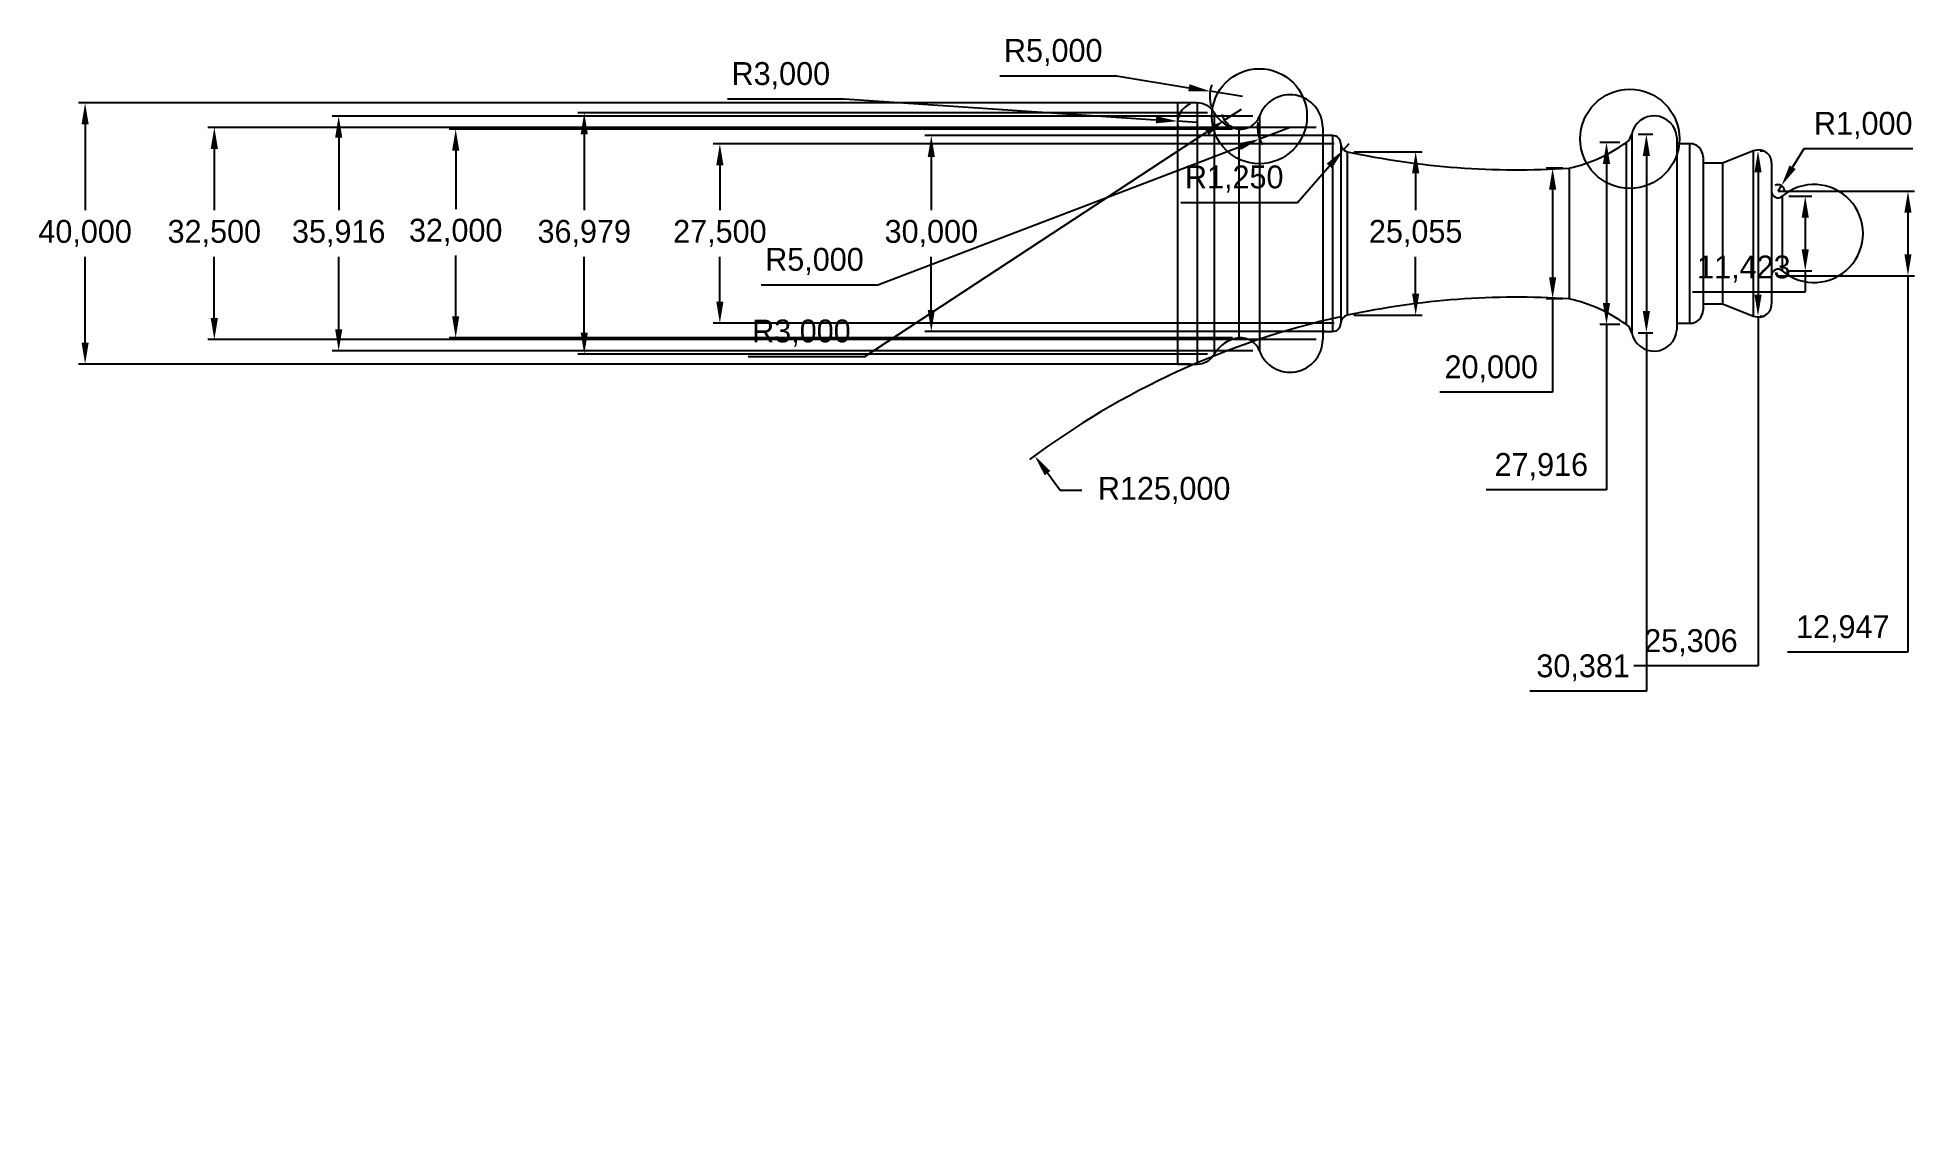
# Model space of a CAD drawing. Header units: millimetres. Extents: x -280 to 8, y -135 to 30.
import ezdxf

# ---------------------------------------------------------------- set-up
doc = ezdxf.new("R2010")
doc.units = ezdxf.units.MM
doc.layers.add('圖層1', color=1, linetype='Continuous')
doc.dimstyles.new('ISO-25', dxfattribs={"dimtxt": 2.5, "dimasz": 2.5, "dimexe": 1.25, "dimexo": 0.625, "dimtad": 1, "dimtxsty": 'Standard', "dimcen": 2.5, "dimadec": 0, "dimazin": 0, "dimtfac": 1, "dimtmove": 0, "dimatfit": 3, "dimfxl": 1, "dimarcsym": 0})

# ---------------------------------------------------------------- blocks, each defined once
blk = doc.blocks.new('*D3')
at = {"color": 0, "lineweight": -2, "transparency": 16777216}
for p, q in [((-9.08, 12.98), (-10.79, 10.16)), ((7.61, 12.98), (-9.08, 12.98)), ((-13.01, 6.47), (-12.49, 7.33))]:
    blk.add_line(p, q, dxfattribs=at)
blk.add_arc((-13.01, 6.47), 1, 7.6937, 116.1831, dxfattribs=at)
at = {"color": 0, "transparency": 16777216}
blk.add_solid([(-11.26, 10.44), (-10.31, 9.87), (-12.49, 7.33)], dxfattribs=at)
at = {"color": 0, "transparency": 16777216, "insert": (0.03, 16.55), "char_height": 3.5, "attachment_point": 5}
blk.add_mtext('R1,000', dxfattribs=at)
blk = doc.blocks.new('*D15')
at = {"color": 0, "lineweight": -2, "transparency": 16777216}
for p, q in [((-46, 10), (-48.54, 10)), ((-47.54, 6.7), (-47.54, -6.7)), ((-46, -10), (-48.54, -10)), ((-47.54, -10), (-47.54, -24.31)), ((-47.54, -24.31), (-64.81, -24.31))]:
    blk.add_line(p, q, dxfattribs=at)
at = {"color": 0, "transparency": 16777216}
for points in [[(-48.09, 6.7), (-46.99, 6.7), (-47.54, 10)], [(-48.09, -6.7), (-46.99, -6.7), (-47.54, -10)]]:
    blk.add_solid(points, dxfattribs=at)
at = {"color": 0, "transparency": 16777216, "insert": (-56.94, -20.74), "char_height": 3.5, "attachment_point": 5}
blk.add_mtext('20,000', dxfattribs=at)
blk = doc.blocks.new('*D16')
at = {"color": 0, "lineweight": -2, "transparency": 16777216}
for p, q in [((-37.23, 13.96), (-40.29, 13.96)), ((-39.29, 10.66), (-39.29, -10.66)), ((-37.23, -13.96), (-40.29, -13.96)), ((-39.29, -13.96), (-39.29, -39.27)), ((-39.29, -39.27), (-57.73, -39.27))]:
    blk.add_line(p, q, dxfattribs=at)
at = {"color": 0, "transparency": 16777216}
for points in [[(-39.84, 10.66), (-38.74, 10.66), (-39.29, 13.96)], [(-39.84, -10.66), (-38.74, -10.66), (-39.29, -13.96)]]:
    blk.add_solid(points, dxfattribs=at)
at = {"color": 0, "transparency": 16777216, "insert": (-49.27, -35.7), "char_height": 3.5, "attachment_point": 5}
blk.add_mtext('27,916', dxfattribs=at)
blk = doc.blocks.new('*D17')
at = {"color": 0, "lineweight": -2, "transparency": 16777216}
for p, q in [((-34.43, 15.19), (-32.18, 15.19)), ((-33.18, 11.89), (-33.18, -11.89)), ((-34.43, -15.19), (-32.18, -15.19)), ((-33.18, -15.19), (-33.18, -70.1)), ((-33.18, -70.1), (-51.04, -70.1))]:
    blk.add_line(p, q, dxfattribs=at)
at = {"color": 0, "transparency": 16777216}
for points in [[(-33.73, 11.89), (-32.63, 11.89), (-33.18, 15.19)], [(-33.73, -11.89), (-32.63, -11.89), (-33.18, -15.19)]]:
    blk.add_solid(points, dxfattribs=at)
at = {"color": 0, "transparency": 16777216, "insert": (-42.87, -66.53), "char_height": 3.5, "attachment_point": 5}
blk.add_mtext('30,381', dxfattribs=at)
blk = doc.blocks.new('*D18')
at = {"color": 0, "lineweight": -2, "transparency": 16777216}
for p, q in [((-15.75, 12.65), (-15.08, 12.65)), ((-16.08, 9.35), (-16.08, -9.35)), ((-16.08, -12.65), (-16.08, -66.23)), ((-15.75, -12.65), (-15.08, -12.65)), ((-16.08, -66.23), (-35.11, -66.23))]:
    blk.add_line(p, q, dxfattribs=at)
at = {"color": 0, "transparency": 16777216}
for points in [[(-16.63, 9.35), (-15.53, 9.35), (-16.08, 12.65)], [(-16.63, -9.35), (-15.53, -9.35), (-16.08, -12.65)]]:
    blk.add_solid(points, dxfattribs=at)
at = {"color": 0, "transparency": 16777216, "insert": (-26.36, -62.67), "char_height": 3.5, "attachment_point": 5}
blk.add_mtext('25,306', dxfattribs=at)
blk = doc.blocks.new('*D20')
at = {"color": 0, "lineweight": -2, "transparency": 16777216}
for p, q in [((-13.01, 6.47), (7.88, 6.47)), ((6.88, 3.17), (6.88, -3.17)), ((-13.01, -6.47), (7.88, -6.47)), ((6.88, -6.47), (6.88, -64.11)), ((6.88, -64.11), (-11.56, -64.11))]:
    blk.add_line(p, q, dxfattribs=at)
at = {"color": 0, "transparency": 16777216}
for points in [[(6.33, 3.17), (7.43, 3.17), (6.88, 6.47)], [(6.33, -3.17), (7.43, -3.17), (6.88, -6.47)]]:
    blk.add_solid(points, dxfattribs=at)
at = {"color": 0, "transparency": 16777216, "insert": (-3.1, -60.54), "char_height": 3.5, "attachment_point": 5}
blk.add_mtext('12,947', dxfattribs=at)
blk = doc.blocks.new('*D25')
at = {"color": 0, "lineweight": -2, "transparency": 16777216}
for p, q in [((-78.01, 12.53), (-67.52, 12.53)), ((-68.52, 9.23), (-68.52, 3.57)), ((-68.52, -9.23), (-68.52, -3.57)), ((-78.01, -12.53), (-67.52, -12.53))]:
    blk.add_line(p, q, dxfattribs=at)
at = {"color": 0, "transparency": 16777216}
for points in [[(-69.07, 9.23), (-67.97, 9.23), (-68.52, 12.53)], [(-69.07, -9.23), (-67.97, -9.23), (-68.52, -12.53)]]:
    blk.add_solid(points, dxfattribs=at)
at = {"color": 0, "transparency": 16777216, "insert": (-68.52, 0), "char_height": 3.5, "attachment_point": 5}
blk.add_mtext('25,055', dxfattribs=at)
blk = doc.blocks.new('*D26')
at = {"color": 0, "lineweight": -2, "transparency": 16777216}
for p, q in [((-81, 13.75), (-176.09, 13.75)), ((-175.09, 10.45), (-175.09, 3.57)), ((-175.09, -10.45), (-175.09, -3.57)), ((-81, -13.75), (-176.09, -13.75))]:
    blk.add_line(p, q, dxfattribs=at)
at = {"color": 0, "transparency": 16777216}
for points in [[(-175.64, 10.45), (-174.54, 10.45), (-175.09, 13.75)], [(-175.64, -10.45), (-174.54, -10.45), (-175.09, -13.75)]]:
    blk.add_solid(points, dxfattribs=at)
at = {"color": 0, "transparency": 16777216, "insert": (-175.09, 0), "char_height": 3.5, "attachment_point": 5}
blk.add_mtext('27,500', dxfattribs=at)
blk = doc.blocks.new('*D30')
at = {"color": 0, "lineweight": -2, "transparency": 16777216}
for p, q in [((-87.75, 16.25), (-92.42, 14.47)), ((-150.91, -7.84), (-95.51, 13.29)), ((-168.76, -7.84), (-150.91, -7.84))]:
    blk.add_line(p, q, dxfattribs=at)
blk.add_arc((-87.75, 16.25), 5, 171.4841, 212.3399, dxfattribs=at)
at = {"color": 0, "transparency": 16777216}
blk.add_solid([(-95.7, 13.81), (-95.31, 12.78), (-92.42, 14.47)], dxfattribs=at)
at = {"color": 0, "transparency": 16777216, "insert": (-160.6, -4.28), "char_height": 3.5, "attachment_point": 5}
blk.add_mtext('R5,000', dxfattribs=at)
blk = doc.blocks.new('*D31')
at = {"color": 0, "lineweight": -2, "transparency": 16777216}
for p, q in [((-95.27, 18.98), (-97.78, 17.34)), ((-152.91, -18.82), (-100.54, 15.53)), ((-170.76, -18.82), (-152.91, -18.82))]:
    blk.add_line(p, q, dxfattribs=at)
blk.add_arc((-95.27, 18.98), 3, 194.1582, 244.7784, dxfattribs=at)
at = {"color": 0, "transparency": 16777216}
blk.add_solid([(-100.84, 15.99), (-100.24, 15.07), (-97.78, 17.34)], dxfattribs=at)
at = {"color": 0, "transparency": 16777216, "insert": (-162.6, -15.25), "char_height": 3.5, "attachment_point": 5}
blk.add_mtext('R3,000', dxfattribs=at)
blk = doc.blocks.new('*D32')
at = {"color": 0, "lineweight": -2, "transparency": 16777216}
for p, q in [((-132.2, 24.15), (-114.34, 24.15)), ((-114.34, 24.15), (-103.25, 22.32)), ((-95.06, 20.97), (-99.99, 21.78))]:
    blk.add_line(p, q, dxfattribs=at)
blk.add_arc((-95.06, 20.97), 5, 159.1958, 198.3052, dxfattribs=at)
at = {"color": 0, "transparency": 16777216}
blk.add_solid([(-103.16, 22.86), (-103.34, 21.78), (-99.99, 21.78)], dxfattribs=at)
at = {"color": 0, "transparency": 16777216, "insert": (-124.03, 27.71), "char_height": 3.5, "attachment_point": 5}
blk.add_mtext('R5,000', dxfattribs=at)
blk = doc.blocks.new('*D33')
at = {"color": 0, "lineweight": -2, "transparency": 16777216}
for p, q in [((-173.92, 20.61), (-156.06, 20.61)), ((-156.06, 20.61), (-108.29, 17.42)), ((-102, 17), (-104.99, 17.2))]:
    blk.add_line(p, q, dxfattribs=at)
blk.add_arc((-102, 17), 3, 109.0986, 195.28, dxfattribs=at)
at = {"color": 0, "transparency": 16777216}
blk.add_solid([(-108.25, 17.97), (-108.32, 16.87), (-104.99, 17.2)], dxfattribs=at)
at = {"color": 0, "transparency": 16777216, "insert": (-165.75, 24.17), "char_height": 3.5, "attachment_point": 5}
blk.add_mtext('R3,000', dxfattribs=at)
blk = doc.blocks.new('*D37')
at = {"color": 0, "lineweight": -2, "transparency": 16777216}
for p, q in [((-83.75, 16.25), (-253.52, 16.25)), ((-252.52, 12.95), (-252.52, 3.57)), ((-252.52, -12.95), (-252.52, -3.57)), ((-83.75, -16.25), (-253.52, -16.25))]:
    blk.add_line(p, q, dxfattribs=at)
at = {"color": 0, "transparency": 16777216}
for points in [[(-253.07, 12.95), (-251.97, 12.95), (-252.52, 16.25)], [(-253.07, -12.95), (-251.97, -12.95), (-252.52, -16.25)]]:
    blk.add_solid(points, dxfattribs=at)
at = {"color": 0, "transparency": 16777216, "insert": (-252.52, 0), "char_height": 3.5, "attachment_point": 5}
blk.add_mtext('32,500', dxfattribs=at)
blk = doc.blocks.new('*D38')
at = {"color": 0, "lineweight": -2, "transparency": 16777216}
for p, q in [((-93.45, 17.96), (-234.47, 17.96)), ((-233.47, 14.66), (-233.47, 3.57)), ((-233.47, -14.66), (-233.47, -3.57)), ((-93.45, -17.96), (-234.47, -17.96))]:
    blk.add_line(p, q, dxfattribs=at)
at = {"color": 0, "transparency": 16777216}
for points in [[(-234.02, 14.66), (-232.92, 14.66), (-233.47, 17.96)], [(-234.02, -14.66), (-232.92, -14.66), (-233.47, -17.96)]]:
    blk.add_solid(points, dxfattribs=at)
at = {"color": 0, "transparency": 16777216, "insert": (-233.47, 0), "char_height": 3.5, "attachment_point": 5}
blk.add_mtext('35,916', dxfattribs=at)
blk = doc.blocks.new('*D39')
at = {"color": 0, "lineweight": -2, "transparency": 16777216}
for p, q in [((-96.59, 16), (-216.55, 16)), ((-215.55, 12.7), (-215.55, 3.74)), ((-215.55, -12.7), (-215.55, -3.39)), ((-96.59, -16), (-216.55, -16))]:
    blk.add_line(p, q, dxfattribs=at)
at = {"color": 0, "transparency": 16777216}
for points in [[(-216.1, 12.7), (-215, 12.7), (-215.55, 16)], [(-216.1, -12.7), (-215, -12.7), (-215.55, -16)]]:
    blk.add_solid(points, dxfattribs=at)
at = {"color": 0, "transparency": 16777216, "insert": (-215.55, 0.18), "char_height": 3.5, "attachment_point": 5}
blk.add_mtext('32,000', dxfattribs=at)
blk = doc.blocks.new('*D40')
at = {"color": 0, "lineweight": -2, "transparency": 16777216}
for p, q in [((-100.4, 18.49), (-196.86, 18.49)), ((-195.86, 15.19), (-195.86, 3.57)), ((-195.86, -15.19), (-195.86, -3.57)), ((-100.4, -18.49), (-196.86, -18.49))]:
    blk.add_line(p, q, dxfattribs=at)
at = {"color": 0, "transparency": 16777216}
for points in [[(-196.41, 15.19), (-195.31, 15.19), (-195.86, 18.49)], [(-196.41, -15.19), (-195.31, -15.19), (-195.86, -18.49)]]:
    blk.add_solid(points, dxfattribs=at)
at = {"color": 0, "transparency": 16777216, "insert": (-195.86, 0), "char_height": 3.5, "attachment_point": 5}
blk.add_mtext('36,979', dxfattribs=at)
blk = doc.blocks.new('*D41')
at = {"color": 0, "lineweight": -2, "transparency": 16777216}
for p, q in [((-103, 20), (-273.31, 20)), ((-272.31, 16.7), (-272.31, 3.57)), ((-272.31, -16.7), (-272.31, -3.57)), ((-103, -20), (-273.31, -20))]:
    blk.add_line(p, q, dxfattribs=at)
at = {"color": 0, "transparency": 16777216}
for points in [[(-272.86, 16.7), (-271.76, 16.7), (-272.31, 20)], [(-272.86, -16.7), (-271.76, -16.7), (-272.31, -20)]]:
    blk.add_solid(points, dxfattribs=at)
at = {"color": 0, "transparency": 16777216, "insert": (-272.31, 0), "char_height": 3.5, "attachment_point": 5}
blk.add_mtext('40,000', dxfattribs=at)
blk = doc.blocks.new('*D42')
at = {"color": 0, "lineweight": -2, "transparency": 16777216}
for p, q in [((-11.36, 5.71), (-7.85, 5.71)), ((-8.85, 2.41), (-8.85, -2.41)), ((-11.36, -5.71), (-7.85, -5.71)), ((-8.85, -5.71), (-8.85, -9.01)), ((-8.85, -9.01), (-26.12, -9.01))]:
    blk.add_line(p, q, dxfattribs=at)
at = {"color": 0, "transparency": 16777216}
for points in [[(-9.4, 2.41), (-8.3, 2.41), (-8.85, 5.71)], [(-9.4, -2.41), (-8.3, -2.41), (-8.85, -5.71)]]:
    blk.add_solid(points, dxfattribs=at)
at = {"color": 0, "transparency": 16777216, "insert": (-18.25, -5.45), "char_height": 3.5, "attachment_point": 5}
blk.add_mtext('11,423', dxfattribs=at)
blk = doc.blocks.new('*D49')
at = {"color": 0, "lineweight": -2, "transparency": 16777216}
for p, q in [((-82.25, 15), (-143.7, 15)), ((-142.7, 11.7), (-142.7, 3.57)), ((-142.7, -11.7), (-142.7, -3.57)), ((-82.25, -15), (-143.7, -15))]:
    blk.add_line(p, q, dxfattribs=at)
at = {"color": 0, "transparency": 16777216}
for points in [[(-143.26, 11.7), (-142.15, 11.7), (-142.7, 15)], [(-143.26, -11.7), (-142.15, -11.7), (-142.7, -15)]]:
    blk.add_solid(points, dxfattribs=at)
at = {"color": 0, "transparency": 16777216, "insert": (-142.7, 0), "char_height": 3.5, "attachment_point": 5}
blk.add_mtext('30,000', dxfattribs=at)
blk = doc.blocks.new('*D53')
at = {"color": 0, "lineweight": -2, "transparency": 16777216}
for p, q in [((-122.95, -39.36), (-124.91, -36.7)), ((-119.65, -39.36), (-122.95, -39.36))]:
    blk.add_line(p, q, dxfattribs=at)
blk.add_arc((-52.83, -134.75), 125, 102.5496, 126.7788, dxfattribs=at)
at = {"color": 0, "transparency": 16777216}
blk.add_solid([(-124.47, -36.37), (-125.35, -37.03), (-126.87, -34.04)], dxfattribs=at)
at = {"color": 0, "transparency": 16777216, "insert": (-107.04, -39.36), "char_height": 3.5, "attachment_point": 5}
blk.add_mtext('R125,000', dxfattribs=at)
blk = doc.blocks.new('*D56')
at = {"color": 0, "lineweight": -2, "transparency": 16777216}
for p, q in [((-78.75, 13.75), (-79.57, 12.81)), ((-86.62, 4.77), (-81.75, 10.33)), ((-104.47, 4.77), (-86.62, 4.77))]:
    blk.add_line(p, q, dxfattribs=at)
at = {"color": 0, "transparency": 16777216}
blk.add_solid([(-82.16, 10.69), (-81.34, 9.96), (-79.57, 12.81)], dxfattribs=at)
at = {"color": 0, "transparency": 16777216, "insert": (-96.31, 8.34), "char_height": 3.5, "attachment_point": 5}
blk.add_mtext('R1,250', dxfattribs=at)

msp = doc.modelspace()

# ---------------------------------------------------------------- linework, layer by layer
at = {"color": 7, "linetype": 'Continuous', "lineweight": 25}
for p, q in [((-102, 20), (-105, 20)), ((-105, 20), (-105, -20)), ((-82.75, 16.25), (-82.75, -16.25)), ((-81.25, 15), (-82.75, 15)), ((-28.5088, 14.75), (-28.5088, -14.75)), ((-80, 13.75), (-80, -13.75)), ((-26.5088, 13.75), (-28.5088, 13.75)), ((-24.5088, 11.75), (-24.5088, -11.75)), ((-16.7516, 12.6529), (-21.5088, 10.75)), ((-45, 10), (-45, -10)), ((-21.5088, 10.75), (-24.5088, 10.75)), ((-21.5088, 10.75), (-21.5088, -10.75)), ((-14.0088, 10.7959), (-14.0088, -10.7959)), ((-24.5088, -10.75), (-21.5088, -10.75)), ((-21.5088, -10.75), (-16.7516, -12.6529)), ((-28.5088, -13.75), (-26.5088, -13.75)), ((-82.75, -15), (-81.25, -15)), ((-105, -20), (-102, -20))]:
    msp.add_line(p, q, dxfattribs=at)
at = {"color": 8, "linetype": 'Continuous', "lineweight": 25}
for p, q in [((-102, 20), (-102, -20)), ((-99.3958, 18.4893), (-99.3958, -18.4893)), ((-92.4492, 17.9581), (-92.4492, -17.9581)), ((-95.5887, 16), (-95.5887, -16)), ((-81.25, 15), (-81.25, -15)), ((-35.4317, 15.1905), (-35.4317, -15.1905)), ((-79.0118, 12.5277), (-79.0118, -12.5277)), ((-36.228, -13.9579), (-36.228, 13.9579)), ((-26.5088, -13.75), (-26.5088, 13.75)), ((-16.7516, -12.6529), (-16.7516, 12.6529)), ((-12.3607, 5.7117), (-12.3607, -5.7117))]:
    msp.add_line(p, q, dxfattribs=at)
at = {"color": 7, "linetype": 'Continuous', "lineweight": 25}
for centre, radius, start, end in [((-87.75, 16.25), 5, 0, 160.024961), ((-102, 17), 3, 29.76439, 90), ((-95.0554, 20.9715), 5, 209.76439, 263.877027), ((-95.2687, 18.9829), 3, 263.877027, 340.024961), ((-32, 14.5022), 3.5, 4.059353, 168.658392), ((-81.25, 13.75), 1.25, 0.000001, 89.999999), ((-37.3926, 15.5839), 2, 305.611163, 348.658392), ((-78.75, 13.75), 1.25, 180.000001, 257.908753), ((-52.8282, 134.7546), 125, 257.908753, 273.590527), ((-50.4939, 33.8761), 24.5, 282.958307, 305.611163), ((-26.5088, 11.75), 2, 0, 90), ((-16.0088, 10.7959), 2, 0, 111.801409), ((-13.0088, 6.4733), 1, 180, 310.397895), ((-7.5, 0), 7.5, 229.602105, 130.397895), ((-13.0088, -6.4733), 1, 49.602105, 180), ((-52.8282, -134.7546), 125, 86.409473, 102.091247), ((-50.4939, -33.8761), 24.5, 54.388837, 77.041693), ((-16.0088, -10.7959), 2, 248.198591, 0), ((-81.25, -13.75), 1.25, 270.000001, 359.999999), ((-78.75, -13.75), 1.25, 102.091247, 179.999999), ((-37.3926, -15.5839), 2, 11.341608, 54.388837), ((-26.5088, -11.75), 2, 270, 0), ((-95.0554, -20.9715), 5, 96.122973, 150.23561), ((-95.2687, -18.9829), 3, 19.975039, 96.122973), ((-87.75, -16.25), 5, 199.975039, 0), ((-32, -14.5022), 3.5, 191.341608, 355.940647), ((-102, -17), 3, 270, 330.23561)]:
    msp.add_arc(centre, radius, start, end, dxfattribs=at)
at = {"layer": '圖層1'}
for centre, radius in [((-92.4492, 17.9581), 7.283), ((-35.7127, 14.4985), 7.5898)]:
    msp.add_circle(centre, radius, dxfattribs=at)

# ---------------------------------------------------------------- dimensions: what is measured, and where the dimension line sits
for center, mpoint, picture, middle in [((-95.0554, 20.9715), (-99.989, 21.7834), '*D32', (-114.3418, 24.1453)), ((-102, 17), (-104.9933, 17.1998), '*D33', (-156.0579, 20.6081)), ((-95.2687, 18.9829), (-97.7774, 17.3377), '*D31', (-162.5968, -18.8156)), ((-87.75, 16.25), (-92.4216, 14.4679), '*D30', (-160.5982, -7.8432)), ((-52.8282, -134.7546), (-126.8657, -34.04), '*D53', (-107.0448, -39.3609))]:
    dim = msp.add_radius_dim(center=center, mpoint=mpoint, dimstyle='ISO-25', override={"dimtxt": 3.5, "dimasz": 3.302, "dimexe": 1, "dimexo": 1, "dimgap": 1.524, "dimtih": 1, "dimtoh": 1, "dimdec": 3, "dimzin": 0, "dimadec": 3, "dimtdec": 3, "dimtzin": 0})
    dim.commit()
    dim.dimension.update_dxf_attribs({"geometry": picture, "text_midpoint": middle, "dimtype": 164})
dim = msp.add_linear_dim(base=(-272.3076, 20), p1=(-102, -20), p2=(-102, 20), angle=90, dimstyle='ISO-25', override={"dimtxt": 3.5, "dimasz": 3.302, "dimexe": 1, "dimexo": 1, "dimgap": 1.524, "dimtih": 1, "dimtoh": 1, "dimdec": 3, "dimzin": 0, "dimadec": 3, "dimtdec": 3, "dimtzin": 0})
dim.commit()
dim.dimension.update_dxf_attribs({"geometry": '*D41', "text_midpoint": (-272.3076, 0)})
for base, p1, p2, angle, picture, middle, dimtype in [((-233.4709, 17.9581), (-92.4492, -17.9581), (-92.4492, 17.9581), 90, '*D38', (-233.4709, 0), 161), ((-195.8637, -18.4893), (-99.3958, 18.4893), (-99.3958, -18.4893), 270, '*D40', (-195.8637, 0), 161), ((-252.5194, -16.25), (-82.75, 16.25), (-82.75, -16.25), 90, '*D37', (-252.5194, 0), 160), ((-215.5471, -16), (-95.5887, 16), (-95.5887, -16), 90, '*D39', (-215.5471, 0.1774), 160), ((-33.1782, -15.1905), (-35.4317, 15.1905), (-35.4317, -15.1905), 270, '*D17', (-42.8689, -70.0961), 161), ((-175.0935, 13.75), (-80, -13.7498), (-80, 13.75), 90, '*D26', (-175.0935, 0.0001), 161), ((-39.2894, -13.9579), (-36.228, 13.9579), (-36.228, -13.9579), 90, '*D16', (-49.2717, -39.2704), 160), ((-16.0828, -12.6529), (-16.7516, 12.6529), (-16.7516, -12.6529), 90, '*D18', (-26.3568, -66.2308), 160), ((-47.5371, -10), (-45, 10), (-45, -10), 90, '*D15', (-56.9361, -24.3106), 160), ((6.8793, -6.4733), (-14.0088, 6.4733), (-14.0088, -6.4733), 90, '*D20', (-3.1031, -64.1072), 160)]:
    dim = msp.add_linear_dim(base=base, p1=p1, p2=p2, angle=angle, dimstyle='ISO-25', override={"dimtxt": 3.5, "dimasz": 3.302, "dimexe": 1, "dimexo": 1, "dimgap": 1.524, "dimtih": 1, "dimtoh": 1, "dimdec": 3, "dimzin": 0, "dimadec": 3, "dimtdec": 3, "dimtzin": 0})
    dim.commit()
    dim.dimension.update_dxf_attribs({"geometry": picture, "text_midpoint": middle, "dimtype": dimtype})
for center, mpoint, picture, middle in [((-13.0088, 6.4733), (-12.4921, 7.3294), '*D3', (0.0277, 12.9835)), ((-78.75, 13.75), (-79.5738, 12.8098), '*D56', (-96.3075, 4.7716))]:
    dim = msp.add_radius_dim(center=center, mpoint=mpoint, dimstyle='ISO-25', override={"dimtxt": 3.5, "dimasz": 3.302, "dimexe": 1, "dimexo": 1, "dimgap": 1.524, "dimtih": 1, "dimtoh": 1, "dimdec": 3, "dimzin": 0, "dimadec": 3, "dimtdec": 3, "dimtzin": 0})
    dim.commit()
    dim.dimension.update_dxf_attribs({"geometry": picture, "text_midpoint": middle})
for p1, p2, distance, picture, middle in [((-81.25, 15), (-81.25, -15), -61.4548, '*D49', (-142.7048, 0)), ((-79.0118, 12.5277), (-79.0118, -12.5277), 10.4947, '*D25', (-68.5171, 0)), ((-12.3607, 5.7117), (-12.3607, -5.7117), 3.5123, '*D42', (-18.2474, -5.448))]:
    dim = msp.add_aligned_dim(p1=p1, p2=p2, distance=distance, dimstyle='ISO-25', override={"dimtxt": 3.5, "dimasz": 3.302, "dimexe": 1, "dimexo": 1, "dimgap": 1.524, "dimtih": 1, "dimtoh": 1, "dimdec": 3, "dimzin": 0, "dimadec": 3, "dimtdec": 3, "dimtzin": 0})
    dim.commit()
    dim.dimension.update_dxf_attribs({"geometry": picture, "text_midpoint": middle})

doc.saveas('drawing.dxf')
